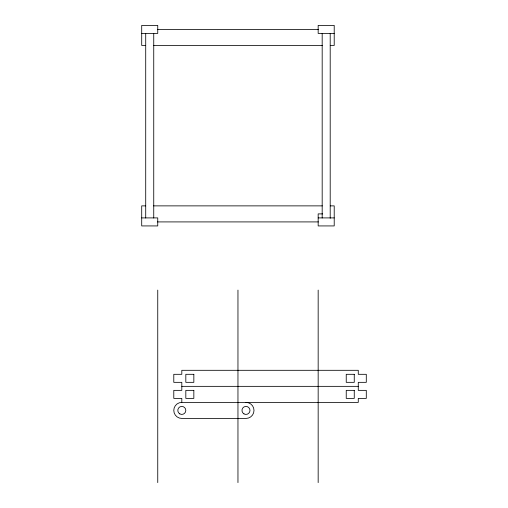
<?xml version="1.0" encoding="UTF-8"?>
<svg xmlns="http://www.w3.org/2000/svg" width="508" height="508" viewBox="0 0 508 508"><rect width="100%" height="100%" fill="white"/><g stroke="black" fill="none" stroke-linecap="round" stroke-linejoin="round"><path stroke-width="0.76" d="M157.55 29.413L318.364 29.413M141.707 33.42L157.747 33.42L157.747 25.4L141.707 25.4L141.707 45.453L145.669 45.453M334.213 33.42L318.167 33.42L318.167 25.4L334.213 25.4L334.213 45.453L330.251 45.453M153.587 45.453L322.326 45.453M145.669 205.873L141.707 205.873L141.707 225.927L157.747 225.927L157.747 217.907L141.707 217.907M153.581 205.873L322.326 205.873M330.251 205.873L334.213 205.873L334.213 225.927L318.167 225.927L318.167 213.893L322.682 213.893M318.167 217.907L334.213 217.907M157.531 221.913L318.364 221.913M181.813 386.347L358.273 386.347M181.813 402.387L358.273 402.387L358.273 398.38L366.293 398.38L366.293 390.36L358.273 390.36L358.273 382.34L366.293 382.34L366.293 374.313L358.273 374.313L358.273 370.307L181.813 370.307L181.813 374.313L173.787 374.313L173.787 382.34L181.813 382.34L181.813 390.36L173.787 390.36L173.787 398.38L181.813 398.38L181.813 402.387A8.02 8.02 0 0 0 173.787 410.413A8.02 8.02 0 0 0 181.813 418.433L245.98 418.433A8.02 8.02 0 0 0 254 410.413A8.02 8.02 0 0 0 245.98 402.387M330.2 33.42L330.2 218.269M322.18 33.42L322.18 218.002M318.167 290.093L318.167 482.6M237.96 290.093L237.96 482.6M157.747 290.093L157.747 482.6M153.74 33.42L153.74 218.002M145.713 33.42L145.713 218.002M193.84 374.313L185.82 374.313L185.82 382.34L193.84 382.34L193.84 374.313M354.26 374.313L346.24 374.313L346.24 382.34L354.26 382.34L354.26 374.313M193.84 390.36L185.82 390.36L185.82 398.38L193.84 398.38L193.84 390.36M354.26 390.36L346.24 390.36L346.24 398.38L354.26 398.38L354.26 390.36M243.973 413.887A4.013 4.013 0 0 0 249.987 410.413A4.013 4.013 0 0 0 243.973 406.94A4.013 4.013 0 0 0 243.973 413.887M179.807 413.887A4.013 4.013 0 0 0 185.82 410.413A4.013 4.013 0 0 0 179.807 406.94A4.013 4.013 0 0 0 179.807 413.887"/></g></svg>
